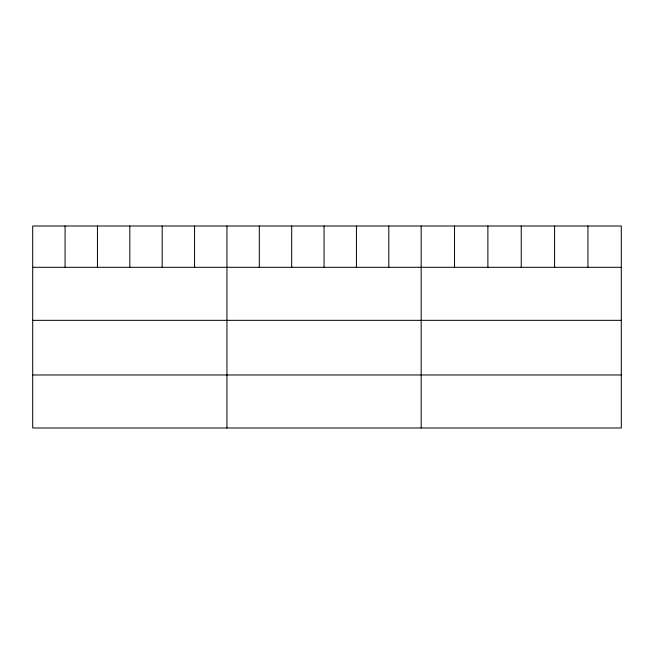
<?xml version="1.0" encoding="UTF-8"?>
<svg xmlns="http://www.w3.org/2000/svg" width="654" height="654" viewBox="0 0 654 654"><rect width="100%" height="100%" fill="white"/><g stroke="black" fill="none" stroke-linecap="round" stroke-linejoin="round"><path stroke-width="0.98" d="M621.3 267.306L621.3 427.994L32.7 427.994L32.7 226.006L621.3 226.006L621.3 267.306L32.7 267.306M32.7 320.337L621.3 320.337M32.7 374.971L621.3 374.971M587.946 226.006L587.946 267.306M554.592 226.006L554.592 267.306M521.238 226.006L521.238 267.306M487.884 226.006L487.884 267.306M454.53 226.006L454.53 267.306M421.176 226.006L421.176 427.994M388.803 226.006L388.803 267.306M356.43 226.006L356.43 267.306M324.057 226.006L324.057 267.306M291.684 226.006L291.684 267.306M259.311 226.006L259.311 267.306M226.938 226.006L226.938 427.994M194.565 226.006L194.565 267.306M162.192 226.006L162.192 267.306M129.819 226.006L129.819 267.306M97.446 226.006L97.446 267.306M65.073 226.006L65.073 267.306"/></g></svg>
